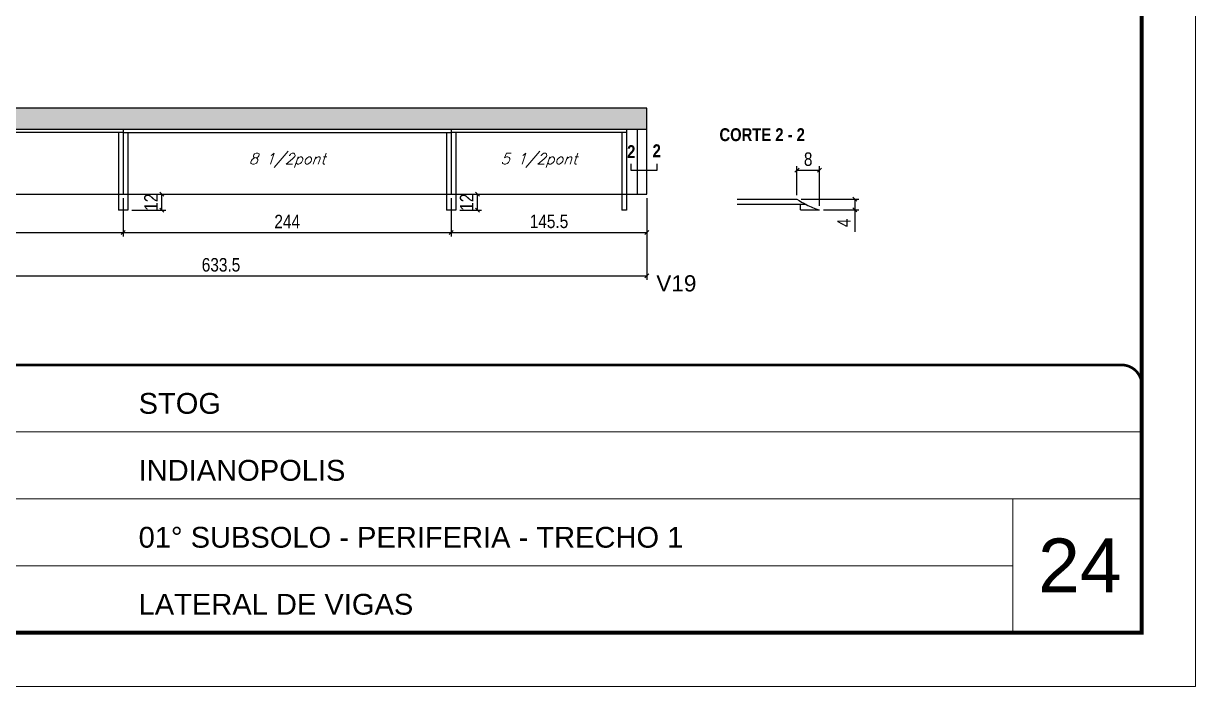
# Model space of a CAD drawing. Extents: x 0 to 6325, y 5574 to 19307.
# Drawn here: x 5368 to 6240, y 11317 to 11810 of the extents above; entities that cross this region are included whole.
import ezdxf

# ---------------------------------------------------------------- set-up
doc = ezdxf.new("R2010")
doc.units = 0
doc.linetypes.add('CONTINUO', pattern=[0])
doc.linetypes.add('DASHED', pattern=[0.75, 0.5, -0.25])
for name, color, linetype in [('1', 1, 'Continuous'), ('5', 5, 'Continuous'), ('COTA', 241, 'Continuous'), ('detalhes', 4, 'Continuous'), ('NOMENCLATURA', 7, 'Continuous'), ('Painéis', 200, 'Continuous'), ('SARR_2.2x7', 40, 'Continuous'), ('SARR_3.5x7', 81, 'Continuous'), ('texto', 7, 'Continuous')]:
    doc.layers.add(name, color=color, linetype=linetype)
for name, color, linetype, lineweight in [('CARIMBO', 255, 'Continuous', 9), ('Folhas', 255, 'Continuous', 9), ('SARRAFO DE PRESSAO', 251, 'DASHED', 9)]:
    doc.layers.add(name, color=color, linetype=linetype, lineweight=lineweight)
doc.styles.add('arial', font='arial.ttf')
doc.styles.add('COTA TECNICA', font='techl___.ttf', dxfattribs={"height": 10})
doc.styles.add('Romans', font='romans.shx')
doc.styles.get("Standard").update_dxf_attribs({"font": 'arial.ttf'})
doc.styles.add('TECNICA', font='techb___.ttf', dxfattribs={"height": 10})
doc.dimstyles.new('PAINEL', dxfattribs={"dimtxt": 10, "dimasz": 3, "dimexe": 3, "dimexo": 3, "dimgap": 3, "dimtad": 1, "dimdec": 1, "dimzin": 12, "dimdsep": 46, "dimtxsty": 'COTA TECNICA', "dimblk1": 'OBLIQUE', "dimblk2": 'OBLIQUE', "dimsah": 1, "dimcen": 0.9, "dimclrd": 4, "dimclre": 4, "dimclrt": 240, "dimadec": 1, "dimazin": 3, "dimtfac": 1, "dimtdec": 1, "dimtmove": 0, "dimatfit": 3, "dimfxl": 1, "dimtolj": 1, "dimtzin": 12, "dimarcsym": 0})

# ---------------------------------------------------------------- blocks, each defined once
blk = doc.blocks.new('9999999999')
at = {"color": 30, "linetype": 'CONTINUO'}
for p, q in [((98564.56, 34379.64), (99583.98, 34379.64)), ((98564.56, 34329.83), (99487.98, 34329.83)), ((99583.98, 34329.83), (99487.98, 34329.83)), ((99487.98, 34329.83), (99487.98, 34230.21)), ((98564.56, 34280.02), (99487.98, 34280.02))]:
    blk.add_line(p, q, dxfattribs=at)
at = {"color": 30, "linetype": 'CONTINUO', "const_width": 2}
blk.add_lwpolyline([(99583.98, 34230.21), (99583.98, 34414.45, 0.414214), (99568.98, 34429.45), (98228.98, 34429.45, 0.414214), (98213.98, 34414.45), (98213.98, 34245.21, 0.414214), (98228.98, 34230.21), (99583.98, 34230.21)], format="xyb", dxfattribs=at)
at = {"layer": 'Folhas'}
blk.add_lwpolyline([(98138.98, 34190.21), (99623.98, 34190.21), (99623.98, 35240.21), (98138.98, 35240.21)], close=True, dxfattribs=at)
at = {"layer": 'Folhas', "color": 30, "const_width": 3}
blk.add_lwpolyline([(98213.98, 34230.21), (99583.98, 34230.21), (99583.98, 35200.21), (98213.98, 35200.21)], close=True, dxfattribs=at)
at = {"color": 7, "linetype": 'Continuous', "ltscale": 5, "style": 'arial'}
for s, height, p in [('STOG', 15.483, (98837.68, 34393.13)), ('INDIANOPOLIS', 15.4829, (98837.68, 34343.32)), ('01° SUBSOLO - PERIFERIA - TRECHO 1', 15.4829, (98837.68, 34293.51)), ('LATERAL DE VIGAS', 15.4829, (98837.68, 34243.7))]:
    blk.add_text(s, height=height, dxfattribs=at).set_placement(p)
blk = doc.blocks.new('_Oblique')
at = {"layer": '1', "color": 0, "lineweight": -2}
blk.add_line((-0.5, -0.5), (0.5, 0.5), dxfattribs=at)
blk = doc.blocks.new('*D3111')
at = {"layer": 'COTA', "color": 4, "lineweight": -2, "transparency": 16777216}
for p, q in [((5198.25, 11680.47), (5198.25, 11619.58)), ((5831.75, 11680.47), (5831.75, 11619.58)), ((5198.25, 11622.58), (5831.75, 11622.58))]:
    blk.add_line(p, q, dxfattribs=at)
at = {"layer": 'Defpoints', "color": 0, "transparency": 16777216}
for p in [(5198.25, 11683.47), (5831.75, 11683.47), (5831.75, 11622.58)]:
    blk.add_point(p, dxfattribs=at)
at = {"layer": 'COTA', "color": 4, "lineweight": -2, "transparency": 16777216, "xscale": 3, "yscale": 3, "zscale": 3, "rotation": 180}
blk.add_blockref('_Oblique', (5198.25, 11622.58), dxfattribs=at)
at = {"layer": 'COTA', "color": 4, "lineweight": -2, "transparency": 16777216, "xscale": 3, "yscale": 3, "zscale": 3}
blk.add_blockref('_Oblique', (5831.75, 11622.58), dxfattribs=at)
at = {"layer": 'COTA', "color": 240, "transparency": 16777216, "insert": (5515, 11630.8), "char_height": 10, "attachment_point": 5, "style": 'COTA TECNICA'}
blk.add_mtext('\\A1;633.5', dxfattribs=at)
blk = doc.blocks.new('*D4284')
at = {"layer": 'COTA', "color": 4, "lineweight": -2, "transparency": 16777216}
for p, q in [((5943.49, 11682.69), (5943.49, 11704.28)), ((5960.14, 11674.69), (5960.14, 11704.28)), ((5943.49, 11701.28), (5960.14, 11701.28))]:
    blk.add_line(p, q, dxfattribs=at)
at = {"layer": 'Defpoints', "color": 0, "transparency": 16777216}
for p in [(5960.14, 11701.28), (5943.49, 11679.69), (5960.14, 11671.69)]:
    blk.add_point(p, dxfattribs=at)
at = {"layer": 'COTA', "color": 4, "lineweight": -2, "transparency": 16777216, "xscale": 3, "yscale": 3, "zscale": 3, "rotation": 180}
blk.add_blockref('_Oblique', (5943.49, 11701.28), dxfattribs=at)
at = {"layer": 'COTA', "color": 4, "lineweight": -2, "transparency": 16777216, "xscale": 3, "yscale": 3, "zscale": 3}
blk.add_blockref('_Oblique', (5960.14, 11701.28), dxfattribs=at)
at = {"layer": 'COTA', "color": 240, "transparency": 16777216, "insert": (5951.81, 11709.38), "char_height": 10, "attachment_point": 5, "style": 'COTA TECNICA'}
blk.add_mtext('\\A1;8', dxfattribs=at)
blk = doc.blocks.new('*D3113')
at = {"layer": 'COTA', "color": 4, "lineweight": -2, "transparency": 16777216}
for p, q in [((5946.49, 11679.69), (5989.52, 11679.69)), ((5986.52, 11679.69), (5986.52, 11671.69)), ((5963.14, 11671.69), (5989.52, 11671.69)), ((5986.52, 11671.69), (5986.52, 11655.45))]:
    blk.add_line(p, q, dxfattribs=at)
at = {"layer": 'Defpoints', "color": 0, "transparency": 16777216}
for p in [(5943.49, 11679.69), (5960.14, 11671.69), (5986.52, 11671.69)]:
    blk.add_point(p, dxfattribs=at)
at = {"layer": 'COTA', "color": 4, "lineweight": -2, "transparency": 16777216, "xscale": 3, "yscale": 3, "zscale": 3}
for p, rotation in [((5986.52, 11679.69), 90), ((5986.52, 11671.69), 270)]:
    blk.add_blockref('_Oblique', p, dxfattribs=dict(at, rotation=rotation))
at = {"layer": 'COTA', "color": 240, "transparency": 16777216, "insert": (5978.45, 11662.07), "char_height": 10, "attachment_point": 5, "rotation": 90, "style": 'COTA TECNICA'}
blk.add_mtext('\\A1;4', dxfattribs=at)
blk = doc.blocks.new('*D4285')
at = {"layer": 'COTA', "color": 4, "lineweight": -2, "transparency": 16777216}
for p, q in [((5198.25, 11680.47), (5198.25, 11652.01)), ((5442.25, 11680.47), (5442.25, 11652.01)), ((5198.25, 11655.01), (5442.25, 11655.01))]:
    blk.add_line(p, q, dxfattribs=at)
at = {"layer": 'Defpoints', "color": 0, "transparency": 16777216}
for p in [(5198.25, 11683.47), (5442.25, 11683.47), (5442.25, 11655.01)]:
    blk.add_point(p, dxfattribs=at)
at = {"layer": 'COTA', "color": 4, "lineweight": -2, "transparency": 16777216, "xscale": 3, "yscale": 3, "zscale": 3, "rotation": 180}
blk.add_blockref('_Oblique', (5198.25, 11655.01), dxfattribs=at)
at = {"layer": 'COTA', "color": 4, "lineweight": -2, "transparency": 16777216, "xscale": 3, "yscale": 3, "zscale": 3}
blk.add_blockref('_Oblique', (5442.25, 11655.01), dxfattribs=at)
at = {"layer": 'COTA', "color": 240, "transparency": 16777216, "insert": (5320.25, 11663.08), "char_height": 10, "attachment_point": 5, "style": 'COTA TECNICA'}
blk.add_mtext('\\A1;244', dxfattribs=at)
blk = doc.blocks.new('*D4286')
at = {"layer": 'COTA', "color": 4, "lineweight": -2, "transparency": 16777216}
for p, q in [((5442.25, 11680.47), (5442.25, 11652.01)), ((5686.25, 11680.47), (5686.25, 11652.01)), ((5442.25, 11655.01), (5686.25, 11655.01))]:
    blk.add_line(p, q, dxfattribs=at)
at = {"layer": 'Defpoints', "color": 0, "transparency": 16777216}
for p in [(5442.25, 11683.47), (5686.25, 11683.47), (5686.25, 11655.01)]:
    blk.add_point(p, dxfattribs=at)
at = {"layer": 'COTA', "color": 4, "lineweight": -2, "transparency": 16777216, "xscale": 3, "yscale": 3, "zscale": 3, "rotation": 180}
blk.add_blockref('_Oblique', (5442.25, 11655.01), dxfattribs=at)
at = {"layer": 'COTA', "color": 4, "lineweight": -2, "transparency": 16777216, "xscale": 3, "yscale": 3, "zscale": 3}
blk.add_blockref('_Oblique', (5686.25, 11655.01), dxfattribs=at)
at = {"layer": 'COTA', "color": 240, "transparency": 16777216, "insert": (5564.25, 11663.08), "char_height": 10, "attachment_point": 5, "style": 'COTA TECNICA'}
blk.add_mtext('\\A1;244', dxfattribs=at)
blk = doc.blocks.new('*D3114')
at = {"layer": 'COTA', "color": 4, "lineweight": -2, "transparency": 16777216}
for p, q in [((5686.25, 11680.47), (5686.25, 11652.01)), ((5831.75, 11680.47), (5831.75, 11652.01)), ((5686.25, 11655.01), (5831.75, 11655.01))]:
    blk.add_line(p, q, dxfattribs=at)
at = {"layer": 'Defpoints', "color": 0, "transparency": 16777216}
for p in [(5686.25, 11683.47), (5831.75, 11683.47), (5831.75, 11655.01)]:
    blk.add_point(p, dxfattribs=at)
at = {"layer": 'COTA', "color": 4, "lineweight": -2, "transparency": 16777216, "xscale": 3, "yscale": 3, "zscale": 3, "rotation": 180}
blk.add_blockref('_Oblique', (5686.25, 11655.01), dxfattribs=at)
at = {"layer": 'COTA', "color": 4, "lineweight": -2, "transparency": 16777216, "xscale": 3, "yscale": 3, "zscale": 3}
blk.add_blockref('_Oblique', (5831.75, 11655.01), dxfattribs=at)
at = {"layer": 'COTA', "color": 240, "transparency": 16777216, "insert": (5759, 11663.12), "char_height": 10, "attachment_point": 5, "style": 'COTA TECNICA'}
blk.add_mtext('\\A1;145.5', dxfattribs=at)
blk = doc.blocks.new('*D4278')
at = {"layer": 'COTA', "color": 4, "lineweight": -2, "transparency": 16777216}
for p, q in [((5470.93, 11671.47), (5470.93, 11683.47)), ((5448.75, 11671.47), (5473.93, 11671.47))]:
    blk.add_line(p, q, dxfattribs=at)
at = {"layer": 'Defpoints', "color": 0, "transparency": 16777216}
for p in [(5470.93, 11683.47), (5470.93, 11683.47), (5445.75, 11671.47)]:
    blk.add_point(p, dxfattribs=at)
at = {"layer": 'COTA', "color": 4, "lineweight": -2, "transparency": 16777216, "xscale": 3, "yscale": 3, "zscale": 3}
for p, rotation in [((5470.93, 11683.47), 90), ((5470.93, 11671.47), 270)]:
    blk.add_blockref('_Oblique', p, dxfattribs=dict(at, rotation=rotation))
at = {"layer": 'COTA', "color": 240, "transparency": 16777216, "insert": (5462.87, 11677.47), "char_height": 10, "attachment_point": 5, "rotation": 90, "style": 'COTA TECNICA'}
blk.add_mtext('\\A1;12', dxfattribs=at)
blk = doc.blocks.new('*D4279')
at = {"layer": 'COTA', "color": 4, "lineweight": -2, "transparency": 16777216}
for p, q in [((5705.75, 11671.47), (5705.75, 11683.47)), ((5692.75, 11671.47), (5708.75, 11671.47))]:
    blk.add_line(p, q, dxfattribs=at)
at = {"layer": 'Defpoints', "color": 0, "transparency": 16777216}
for p in [(5705.75, 11683.47), (5705.75, 11683.47), (5689.75, 11671.47)]:
    blk.add_point(p, dxfattribs=at)
at = {"layer": 'COTA', "color": 4, "lineweight": -2, "transparency": 16777216, "xscale": 3, "yscale": 3, "zscale": 3}
for p, rotation in [((5705.75, 11683.47), 90), ((5705.75, 11671.47), 270)]:
    blk.add_blockref('_Oblique', p, dxfattribs=dict(at, rotation=rotation))
at = {"layer": 'COTA', "color": 240, "transparency": 16777216, "insert": (5697.69, 11677.47), "char_height": 10, "attachment_point": 5, "rotation": 90, "style": 'COTA TECNICA'}
blk.add_mtext('\\A1;12', dxfattribs=at)

msp = doc.modelspace()

# ---------------------------------------------------------------- hatches: boundary and pattern name
at = {"layer": 'COTA'}
h = msp.add_hatch(dxfattribs=at)
h.set_pattern_fill('AR-CONC', color=256, scale=0.03)
h.set_pattern_definition([(50, (3170, -182.0325), (5.46554, -0.4781726), [0.5715, -6.2865]), (355, (3170, -182.0325), (-1.0573026, 5.7317054), [0.4572, -5.0292175]), (100.451445, (3170.4555, -182.0723), (4.4082374, 5.2535326), [0.4857003, -5.3427073]), (46.1842, (3170, -180.5085), (8.1323712, -1.26127), [0.85725, -9.42975]), (96.63556, (3170.678, -180.614), (7.122124, 7.4227837), [0.7285507, -8.014068]), (351.18415, (3170, -180.5085), (7.122124, 7.422784), [0.685799, -7.543792]), (21, (3170.762, -180.8895), (4.5484317, -3.067956), [0.5715, -6.2865]), (326, (3170.762, -180.8895), (1.8540609, 5.525639), [0.4572, -5.0292]), (71.451445, (3171.141, -181.145), (6.4024926, 2.457683), [0.4857003, -5.3426981]), (37.5, (3170, -182.0325), (0.0926581, 2.53665117), [0, -4.96824, 0, -5.1054, 0, -5.04825]), (7.5, (3170, -182.0325), (2.0045899, 3.00541724), [0, -2.91084, 0, -4.85394, 0, -1.92405]), (327.5, (3168.3007, -182.0325), (4.06771786, -0.17186232), [0, -1.905, 0, -5.9436, 0, -7.8867]), (317.5, (3167.5387, -182.0325), (4.4438754, 0.7627947), [0, -2.4765, 0, -3.94716, 0, -5.6007])])
h.paths.add_polyline_path([(5198.25, 11747.47), (5198.25, 11731.47), (5831.75, 11731.47), (5831.75, 11747.47)])

# ---------------------------------------------------------------- linework, layer by layer
for p, q in [((5831.75, 11747.47), (5198.25, 11747.47)), ((5831.75, 11731.47), (5831.75, 11747.47))]:
    msp.add_line(p, q, dxfattribs=at)
at = {"layer": 'NOMENCLATURA', "linetype": 'Continuous'}
msp.add_lwpolyline([(5839.33, 11706.08), (5839.33, 11701.1), (5820.24, 11701.1), (5820.24, 11706.08)], dxfattribs=at)
at = {"layer": 'Painéis', "linetype": 'ByBlock'}
for p, q in [((5831.75, 11731.47), (5198.25, 11731.47)), ((5442.25, 11731.47), (5442.25, 11683.47)), ((5686.25, 11731.47), (5686.25, 11683.47)), ((5831.75, 11683.47), (5831.75, 11731.47)), ((5198.25, 11683.47), (5831.75, 11683.47)), ((5898.94, 11679.69), (5943.49, 11679.69)), ((5950.32, 11675.69), (5898.94, 11675.69))]:
    msp.add_line(p, q, dxfattribs=at)
msp.add_arc((5979.13, 11732.73), 63.9, 236.09338, 243.19462, dxfattribs=at)
at = {"layer": 'SARR_2.2x7', "linetype": 'Continuous'}
for p, q in [((5442.25, 11729.27), (5213.25, 11729.27)), ((5442.25, 11729.27), (5686.25, 11729.27)), ((5816.75, 11729.27), (5686.25, 11729.27)), ((5824.75, 11683.47), (5824.75, 11731.47)), ((5946.14, 11671.69), (5946.14, 11675.69)), ((5946.14, 11671.69), (5960.14, 11671.69))]:
    msp.add_line(p, q, dxfattribs=at)
msp.add_arc((5979.66, 11733.69), 65, 243.16468, 252.52463, dxfattribs=at)
at = {"layer": 'SARR_3.5x7'}
for p, q in [((5438.75, 11729.27), (5438.75, 11671.47)), ((5445.75, 11729.27), (5445.75, 11671.47)), ((5682.75, 11729.27), (5682.75, 11671.47)), ((5689.75, 11729.27), (5689.75, 11671.47)), ((5813.25, 11729.27), (5813.25, 11671.47)), ((5816.75, 11731.47), (5816.75, 11671.47)), ((5445.75, 11671.47), (5438.75, 11671.47)), ((5689.75, 11671.47), (5682.75, 11671.47)), ((5816.75, 11671.47), (5813.25, 11671.47))]:
    msp.add_line(p, q, dxfattribs=at)

# ---------------------------------------------------------------- block references
at = {"layer": 'SARRAFO DE PRESSAO', "color": 6, "linetype": 'ByBlock'}
msp.add_blockref('9999999999', (-93383.98, -22873.08), dxfattribs=at)

# ---------------------------------------------------------------- texts
at = {"layer": '5', "linetype": 'Continuous'}
msp.add_text('V19', height=12, rotation=359.99996, dxfattribs=at).set_placement((5838.84, 11611.08))
at = {"layer": 'CARIMBO', "style": 'arial'}
msp.add_text('24', height=40, dxfattribs=at).set_placement((6122.86, 11387.27))
at = {"layer": 'detalhes', "style": 'TECNICA'}
for s, p in [('CORTE 2 - 2', (5885.81, 11722.87)), ('2', (5817.1, 11710.23)), ('2', (5836.07, 11710.89))]:
    msp.add_text(s, height=9.6, dxfattribs=at).set_placement(p)
at = {"layer": 'texto', "color": 2, "char_height": 8, "attachment_point": 5, "style": 'Romans'}
for s, insert in [('{\\Q19;\\C256;8 1/2pont}', (5564.25, 11708.47)), ('{\\Q19;\\C256;5 1/2pont}', (5751.5, 11708.47))]:
    msp.add_mtext(s, dxfattribs=dict(at, insert=insert))

# ---------------------------------------------------------------- dimensions: what is measured, and where the dimension line sits
at = {"layer": 'COTA'}
dim = msp.add_linear_dim(base=(5960.14, 11701.28), p1=(5943.49, 11679.69), p2=(5960.14, 11671.69), dimstyle='PAINEL', override={"dimdec": 0, "dimlfac": 0.5}, dxfattribs=at)
dim.commit()
dim.dimension.update_dxf_attribs({"geometry": '*D4284', "text_midpoint": (5951.81, 11709.38)})
for base, p1, p2, picture, middle in [((5470.93, 11683.47), (5445.75, 11671.47), (5470.93, 11683.47), '*D4278', (5470.93, 11677.47)), ((5705.75, 11683.47), (5689.75, 11671.47), (5705.75, 11683.47), '*D4279', (5705.75, 11677.47))]:
    dim = msp.add_linear_dim(base=base, p1=p1, p2=p2, angle=90, dimstyle='PAINEL', dxfattribs=at)
    dim.commit()
    dim.dimension.update_dxf_attribs({"geometry": picture, "text_midpoint": middle, "dimtype": 160})
for base, p1, p2, picture, middle in [((5831.75, 11622.58), (5198.25, 11683.47), (5831.75, 11683.47), '*D3111', (5515, 11630.8)), ((5442.25, 11655.01), (5198.25, 11683.47), (5442.25, 11683.47), '*D4285', (5320.25, 11663.08)), ((5686.25, 11655.01), (5442.25, 11683.47), (5686.25, 11683.47), '*D4286', (5564.25, 11663.08)), ((5831.75, 11655.01), (5686.25, 11683.47), (5831.75, 11683.47), '*D3114', (5759, 11663.12))]:
    dim = msp.add_linear_dim(base=base, p1=p1, p2=p2, angle=180, dimstyle='PAINEL', dxfattribs=at)
    dim.commit()
    dim.dimension.update_dxf_attribs({"geometry": picture, "text_midpoint": middle})
dim = msp.add_linear_dim(base=(5986.52, 11671.69), p1=(5943.49, 11679.69), p2=(5960.14, 11671.69), angle=270, dimstyle='PAINEL', override={"dimlfac": 0.5}, dxfattribs=at)
dim.commit()
dim.dimension.update_dxf_attribs({"geometry": '*D3113', "text_midpoint": (5978.45, 11662.07)})

doc.saveas('drawing.dxf')
